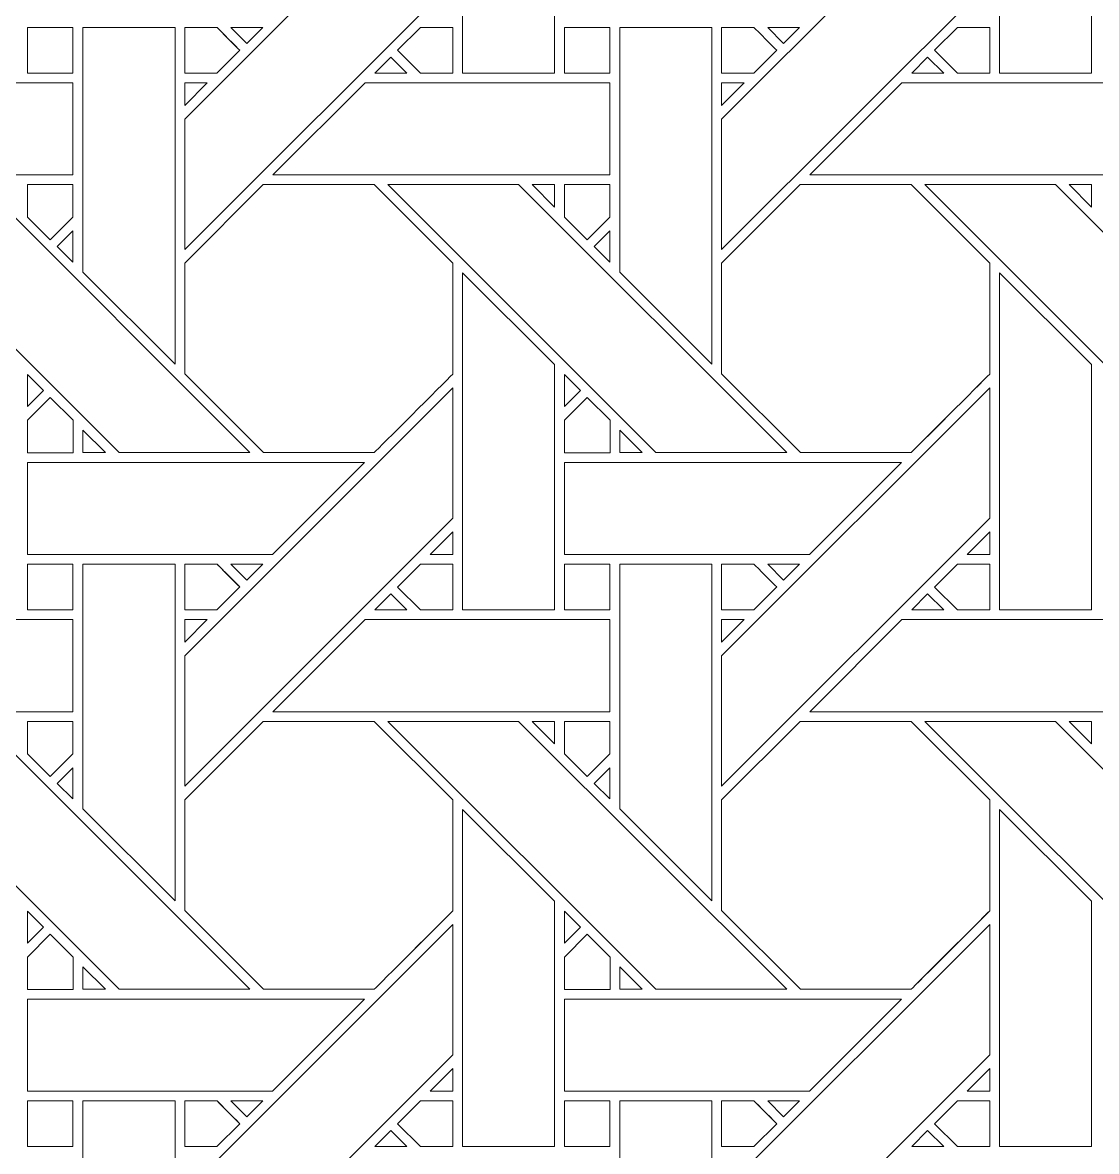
# Model space of a CAD drawing. Header units: inches. Extents: x 4.9 to 19.9, y 1.6 to 16.6.
# Drawn here: x 16.129 to 18.026, y 9.046 to 11.041 of the extents above; entities that cross this region are included whole.
import ezdxf

# ---------------------------------------------------------------- set-up
doc = ezdxf.new("R2010")
doc.units = ezdxf.units.IN
doc.header["$MEASUREMENT"] = 0
doc.layers.add('Design', color=7, linetype='Continuous', lineweight=0)

msp = doc.modelspace()

# ---------------------------------------------------------------- linework, layer by layer
at = {"layer": 'Design'}
for points, knots in [([(12.3829, 16.5948), (8.2407, 16.5948), (4.8829, 13.2369), (4.8829, 9.0948), (4.8829, 4.9526), (8.2407, 1.5948), (12.3829, 1.5948), (16.525, 1.5948), (19.8829, 4.9526), (19.8829, 9.0948), (19.8829, 13.2369), (16.525, 16.5948), (12.3829, 16.5948)], [0, 0, 0, 0, 1, 1, 1, 2, 2, 2, 3, 3, 3, 4, 4, 4, 4]), ([(12.3829, 15.6543), (8.7601, 15.6543), (5.8233, 12.7175), (5.8233, 9.0948), (5.8233, 5.472), (8.7601, 2.5353), (12.3829, 2.5353), (16.0056, 2.5353), (18.9424, 5.472), (18.9424, 9.0948), (18.9424, 12.7175), (16.0056, 15.6543), (12.3829, 15.6543)], [0, 0, 0, 0, 1, 1, 1, 2, 2, 2, 3, 3, 3, 4, 4, 4, 4]), ([(16.9061, 10.9519), (16.9061, 10.9519), (16.9061, 11.5477), (16.9061, 11.5477), (16.9061, 11.5477), (17.0689, 11.3856), (17.0689, 11.3856), (17.0689, 11.3856), (17.0689, 10.9519), (17.0689, 10.9519), (17.0689, 10.9519), (16.9061, 10.9519), (16.9061, 10.9519)], [0, 0, 0, 0, 1, 1, 1, 2, 2, 2, 3, 3, 3, 4, 4, 4, 4]), ([(18.0176, 10.9519), (18.0176, 10.9519), (17.8548, 10.9519), (17.8548, 10.9519), (17.8548, 10.9519), (17.8548, 11.5477), (17.8548, 11.5477), (17.8548, 11.5477), (18.0176, 11.3856), (18.0176, 11.3856), (18.0176, 11.3856), (18.0176, 10.9519), (18.0176, 10.9519)], [0, 0, 0, 0, 1, 1, 1, 2, 2, 2, 3, 3, 3, 4, 4, 4, 4]), ([(16.889, 11.1141), (16.889, 11.1141), (16.4153, 10.6404), (16.4153, 10.6404), (16.4153, 10.6404), (16.4153, 10.8705), (16.4153, 10.8705), (16.4153, 10.8705), (16.889, 11.3441), (16.889, 11.3441), (16.889, 11.3441), (16.889, 11.1141), (16.889, 11.1141)], [0, 0, 0, 0, 1, 1, 1, 2, 2, 2, 3, 3, 3, 4, 4, 4, 4]), ([(17.364, 10.6404), (17.364, 10.6404), (17.364, 10.8705), (17.364, 10.8705), (17.364, 10.8705), (17.8377, 11.3441), (17.8377, 11.3441), (17.8377, 11.3441), (17.8377, 11.1141), (17.8377, 11.1141), (17.8377, 11.1141), (17.364, 10.6404), (17.364, 10.6404)], [0, 0, 0, 0, 1, 1, 1, 2, 2, 2, 3, 3, 3, 4, 4, 4, 4]), ([(16.1375, 11.0327), (16.1375, 11.0327), (16.2177, 11.0327), (16.2177, 11.0327), (16.2177, 11.0327), (16.2177, 10.9519), (16.2177, 10.9519), (16.2177, 10.9519), (16.1375, 10.9519), (16.1375, 10.9519), (16.1375, 10.9519), (16.1375, 11.0327), (16.1375, 11.0327)], [0, 0, 0, 0, 1, 1, 1, 2, 2, 2, 3, 3, 3, 4, 4, 4, 4]), ([(16.2177, 10.9519), (16.2177, 10.9519), (16.1375, 10.9519), (16.1375, 10.9519), (16.1375, 10.9519), (16.1375, 11.0327), (16.1375, 11.0327), (16.1375, 11.0327), (16.2177, 11.0327), (16.2177, 11.0327), (16.2177, 11.0327), (16.2177, 10.9519), (16.2177, 10.9519)], [0, 0, 0, 0, 1, 1, 1, 2, 2, 2, 3, 3, 3, 4, 4, 4, 4]), ([(16.2352, 10.6004), (16.2352, 10.6004), (16.2352, 11.0326), (16.2352, 11.0326), (16.2352, 11.0326), (16.3982, 11.0326), (16.3982, 11.0326), (16.3982, 11.0326), (16.3982, 10.4375), (16.3982, 10.4375), (16.3982, 10.4375), (16.2352, 10.6004), (16.2352, 10.6004)], [0, 0, 0, 0, 1, 1, 1, 2, 2, 2, 3, 3, 3, 4, 4, 4, 4]), ([(16.4724, 11.0327), (16.4775, 11.0276), (16.5083, 10.9967), (16.5127, 10.9923), (16.5127, 10.9923), (16.4723, 10.9519), (16.4723, 10.9519), (16.4723, 10.9519), (16.4153, 10.9519), (16.4153, 10.9519), (16.4153, 10.9519), (16.4153, 11.0327), (16.4153, 11.0327), (16.4153, 11.0327), (16.4724, 11.0327), (16.4724, 11.0327)], [0, 0, 0, 0, 1, 1, 1, 2, 2, 2, 3, 3, 3, 4, 4, 4, 5, 5, 5, 5]), ([(16.5127, 10.9923), (16.5127, 10.9923), (16.4723, 10.9519), (16.4723, 10.9519), (16.4723, 10.9519), (16.4153, 10.9519), (16.4153, 10.9519), (16.4153, 10.9519), (16.4153, 11.0327), (16.4153, 11.0327), (16.4153, 11.0327), (16.4724, 11.0327), (16.4724, 11.0327), (16.4777, 11.0274), (16.5085, 10.9965), (16.5127, 10.9923)], [0, 0, 0, 0, 1, 1, 1, 2, 2, 2, 3, 3, 3, 4, 4, 4, 5, 5, 5, 5]), ([(16.4967, 11.0326), (16.4967, 11.0326), (16.5532, 11.0326), (16.5532, 11.0326), (16.5532, 11.0326), (16.5249, 11.0045), (16.5249, 11.0045), (16.5249, 11.0045), (16.4967, 11.0326), (16.4967, 11.0326)], [0, 0, 0, 0, 1, 1, 1, 2, 2, 2, 3, 3, 3, 3]), ([(16.889, 11.0327), (16.889, 11.0327), (16.889, 10.9519), (16.889, 10.9519), (16.889, 10.9519), (16.8319, 10.9519), (16.8319, 10.9519), (16.8319, 10.9519), (16.7915, 10.9923), (16.7915, 10.9923), (16.7915, 10.9923), (16.832, 11.0327), (16.832, 11.0327), (16.832, 11.0327), (16.889, 11.0327), (16.889, 11.0327)], [0, 0, 0, 0, 1, 1, 1, 2, 2, 2, 3, 3, 3, 4, 4, 4, 5, 5, 5, 5]), ([(16.889, 10.9519), (16.889, 10.9519), (16.8319, 10.9519), (16.8319, 10.9519), (16.8319, 10.9519), (16.7915, 10.9923), (16.7915, 10.9923), (16.7915, 10.9923), (16.832, 11.0327), (16.832, 11.0327), (16.832, 11.0327), (16.889, 11.0327), (16.889, 11.0327), (16.889, 11.0327), (16.889, 10.9519), (16.889, 10.9519)], [0, 0, 0, 0, 1, 1, 1, 2, 2, 2, 3, 3, 3, 4, 4, 4, 5, 5, 5, 5]), ([(17.0862, 10.9519), (17.0862, 10.9519), (17.0862, 11.0327), (17.0862, 11.0327), (17.0862, 11.0327), (17.1665, 11.0327), (17.1665, 11.0327), (17.1665, 11.0327), (17.1665, 10.9519), (17.1665, 10.9519), (17.1665, 10.9519), (17.0862, 10.9519), (17.0862, 10.9519)], [0, 0, 0, 0, 1, 1, 1, 2, 2, 2, 3, 3, 3, 4, 4, 4, 4]), ([(17.0862, 10.9519), (17.0862, 10.9519), (17.0862, 11.0327), (17.0862, 11.0327), (17.0862, 11.0327), (17.1665, 11.0327), (17.1665, 11.0327), (17.1665, 11.0327), (17.1665, 10.9519), (17.1665, 10.9519), (17.1665, 10.9519), (17.0862, 10.9519), (17.0862, 10.9519)], [0, 0, 0, 0, 1, 1, 1, 2, 2, 2, 3, 3, 3, 4, 4, 4, 4]), ([(17.3469, 10.4375), (17.3469, 10.4375), (17.184, 10.6004), (17.184, 10.6004), (17.184, 10.6004), (17.184, 11.0326), (17.184, 11.0326), (17.184, 11.0326), (17.3469, 11.0326), (17.3469, 11.0326), (17.3469, 11.0326), (17.3469, 10.4375), (17.3469, 10.4375)], [0, 0, 0, 0, 1, 1, 1, 2, 2, 2, 3, 3, 3, 4, 4, 4, 4]), ([(17.4211, 11.0327), (17.4263, 11.0276), (17.457, 10.9967), (17.4615, 10.9923), (17.4615, 10.9923), (17.421, 10.9519), (17.421, 10.9519), (17.421, 10.9519), (17.3641, 10.9519), (17.3641, 10.9519), (17.3641, 10.9519), (17.3641, 11.0327), (17.3641, 11.0327), (17.3641, 11.0327), (17.4211, 11.0327), (17.4211, 11.0327)], [0, 0, 0, 0, 1, 1, 1, 2, 2, 2, 3, 3, 3, 4, 4, 4, 5, 5, 5, 5]), ([(17.3641, 10.9519), (17.3641, 10.9519), (17.3641, 11.0327), (17.3641, 11.0327), (17.3641, 11.0327), (17.4211, 11.0327), (17.4211, 11.0327), (17.4263, 11.0276), (17.457, 10.9967), (17.4615, 10.9923), (17.4615, 10.9923), (17.421, 10.9519), (17.421, 10.9519), (17.421, 10.9519), (17.3641, 10.9519), (17.3641, 10.9519)], [0, 0, 0, 0, 1, 1, 1, 2, 2, 2, 3, 3, 3, 4, 4, 4, 5, 5, 5, 5]), ([(17.4455, 11.0326), (17.4455, 11.0326), (17.5019, 11.0326), (17.5019, 11.0326), (17.5019, 11.0326), (17.4736, 11.0045), (17.4736, 11.0045), (17.4736, 11.0045), (17.4455, 11.0326), (17.4455, 11.0326)], [0, 0, 0, 0, 1, 1, 1, 2, 2, 2, 3, 3, 3, 3]), ([(17.7806, 10.9519), (17.7806, 10.9519), (17.7403, 10.9923), (17.7403, 10.9923), (17.7403, 10.9923), (17.7807, 11.0327), (17.7807, 11.0327), (17.7807, 11.0327), (17.8377, 11.0327), (17.8377, 11.0327), (17.8377, 11.0327), (17.8377, 10.9519), (17.8377, 10.9519), (17.8377, 10.9519), (17.7806, 10.9519), (17.7806, 10.9519)], [0, 0, 0, 0, 1, 1, 1, 2, 2, 2, 3, 3, 3, 4, 4, 4, 5, 5, 5, 5]), ([(17.7403, 10.9923), (17.7403, 10.9923), (17.7807, 11.0327), (17.7807, 11.0327), (17.7807, 11.0327), (17.8377, 11.0327), (17.8377, 11.0327), (17.8377, 11.0327), (17.8377, 10.9519), (17.8377, 10.9519), (17.8377, 10.9519), (17.7806, 10.9519), (17.7806, 10.9519), (17.7806, 10.9519), (17.7403, 10.9923), (17.7403, 10.9923)], [0, 0, 0, 0, 1, 1, 1, 2, 2, 2, 3, 3, 3, 4, 4, 4, 5, 5, 5, 5]), ([(16.7511, 10.9519), (16.7511, 10.9519), (16.7794, 10.9801), (16.7794, 10.9801), (16.7794, 10.9801), (16.8076, 10.9519), (16.8076, 10.9519), (16.8076, 10.9519), (16.7511, 10.9519), (16.7511, 10.9519)], [0, 0, 0, 0, 1, 1, 1, 2, 2, 2, 3, 3, 3, 3]), ([(17.7281, 10.9801), (17.7281, 10.9801), (17.7564, 10.9519), (17.7564, 10.9519), (17.7564, 10.9519), (17.6999, 10.9519), (17.6999, 10.9519), (17.6999, 10.9519), (17.7281, 10.9801), (17.7281, 10.9801)], [0, 0, 0, 0, 1, 1, 1, 2, 2, 2, 3, 3, 3, 3]), ([(16.2177, 10.9347), (16.2177, 10.9347), (16.2177, 10.7719), (16.2177, 10.7719), (16.2177, 10.7719), (15.6224, 10.7719), (15.6224, 10.7719), (15.6224, 10.7719), (15.7853, 10.9347), (15.7853, 10.9347), (15.7853, 10.9347), (16.2177, 10.9347), (16.2177, 10.9347)], [0, 0, 0, 0, 1, 1, 1, 2, 2, 2, 3, 3, 3, 4, 4, 4, 4]), ([(16.4551, 10.9347), (16.4551, 10.9347), (16.4153, 10.8949), (16.4153, 10.8949), (16.4153, 10.8949), (16.4153, 10.9347), (16.4153, 10.9347), (16.4153, 10.9347), (16.4551, 10.9347), (16.4551, 10.9347)], [0, 0, 0, 0, 1, 1, 1, 2, 2, 2, 3, 3, 3, 3]), ([(17.1664, 10.9347), (17.1664, 10.9347), (17.1664, 10.7719), (17.1664, 10.7719), (17.1664, 10.7719), (16.5711, 10.7719), (16.5711, 10.7719), (16.5711, 10.7719), (16.734, 10.9347), (16.734, 10.9347), (16.734, 10.9347), (17.1664, 10.9347), (17.1664, 10.9347)], [0, 0, 0, 0, 1, 1, 1, 2, 2, 2, 3, 3, 3, 4, 4, 4, 4]), ([(17.4039, 10.9347), (17.4039, 10.9347), (17.364, 10.8949), (17.364, 10.8949), (17.364, 10.8949), (17.364, 10.9347), (17.364, 10.9347), (17.364, 10.9347), (17.4039, 10.9347), (17.4039, 10.9347)], [0, 0, 0, 0, 1, 1, 1, 2, 2, 2, 3, 3, 3, 3]), ([(18.1152, 10.9347), (18.1152, 10.9347), (18.1152, 10.7719), (18.1152, 10.7719), (18.1152, 10.7719), (17.5199, 10.7719), (17.5199, 10.7719), (17.5199, 10.7719), (17.6827, 10.9347), (17.6827, 10.9347), (17.6827, 10.9347), (18.1152, 10.9347), (18.1152, 10.9347)], [0, 0, 0, 0, 1, 1, 1, 2, 2, 2, 3, 3, 3, 4, 4, 4, 4]), ([(16.5303, 10.2811), (16.5303, 10.2811), (16.2993, 10.2811), (16.2993, 10.2811), (16.2993, 10.2811), (15.8257, 10.7548), (15.8257, 10.7548), (15.8257, 10.7548), (16.0567, 10.7548), (16.0567, 10.7548), (16.0567, 10.7548), (16.5303, 10.2811), (16.5303, 10.2811)], [0, 0, 0, 0, 1, 1, 1, 2, 2, 2, 3, 3, 3, 4, 4, 4, 4]), ([(16.2177, 10.7548), (16.2177, 10.7548), (16.2177, 10.6972), (16.2177, 10.6972), (16.2177, 10.6972), (16.1778, 10.6573), (16.1778, 10.6573), (16.1778, 10.6573), (16.1375, 10.6976), (16.1375, 10.6976), (16.1375, 10.6976), (16.1375, 10.7548), (16.1375, 10.7548), (16.1375, 10.7548), (16.2177, 10.7548), (16.2177, 10.7548)], [0, 0, 0, 0, 1, 1, 1, 2, 2, 2, 3, 3, 3, 4, 4, 4, 5, 5, 5, 5]), ([(16.1778, 10.6573), (16.1778, 10.6573), (16.1375, 10.6976), (16.1375, 10.6976), (16.1375, 10.6976), (16.1375, 10.7548), (16.1375, 10.7548), (16.1375, 10.7548), (16.2177, 10.7548), (16.2177, 10.7548), (16.2177, 10.7548), (16.2177, 10.6972), (16.2177, 10.6972), (16.2177, 10.6972), (16.1778, 10.6573), (16.1778, 10.6573)], [0, 0, 0, 0, 1, 1, 1, 2, 2, 2, 3, 3, 3, 4, 4, 4, 5, 5, 5, 5]), ([(16.554, 10.7548), (16.554, 10.7548), (16.7502, 10.7548), (16.7502, 10.7548), (16.7502, 10.7548), (16.889, 10.6161), (16.889, 10.6161), (16.889, 10.6161), (16.889, 10.4199), (16.889, 10.4199), (16.8712, 10.4019), (16.7593, 10.2902), (16.7503, 10.2812), (16.7503, 10.2812), (16.5546, 10.2812), (16.5546, 10.2812), (16.5546, 10.2812), (16.4153, 10.4204), (16.4153, 10.4204), (16.4153, 10.4204), (16.4153, 10.6161), (16.4153, 10.6161), (16.4153, 10.6161), (16.554, 10.7548), (16.554, 10.7548)], [0, 0, 0, 0, 1, 1, 1, 2, 2, 2, 3, 3, 3, 4, 4, 4, 5, 5, 5, 6, 6, 6, 7, 7, 7, 8, 8, 8, 8]), ([(16.889, 10.4199), (16.8712, 10.4019), (16.7593, 10.2902), (16.7503, 10.2812), (16.7503, 10.2812), (16.5546, 10.2812), (16.5546, 10.2812), (16.5546, 10.2812), (16.4153, 10.4204), (16.4153, 10.4204), (16.4153, 10.4204), (16.4153, 10.6161), (16.4153, 10.6161), (16.4153, 10.6161), (16.554, 10.7548), (16.554, 10.7548), (16.554, 10.7548), (16.7502, 10.7548), (16.7502, 10.7548), (16.7502, 10.7548), (16.889, 10.6161), (16.889, 10.6161), (16.889, 10.6161), (16.889, 10.4199), (16.889, 10.4199)], [0, 0, 0, 0, 1, 1, 1, 2, 2, 2, 3, 3, 3, 4, 4, 4, 5, 5, 5, 6, 6, 6, 7, 7, 7, 8, 8, 8, 8]), ([(17.248, 10.2811), (17.248, 10.2811), (16.7745, 10.7548), (16.7745, 10.7548), (16.7745, 10.7548), (17.0054, 10.7548), (17.0054, 10.7548), (17.0054, 10.7548), (17.479, 10.2811), (17.479, 10.2811), (17.479, 10.2811), (17.248, 10.2811), (17.248, 10.2811)], [0, 0, 0, 0, 1, 1, 1, 2, 2, 2, 3, 3, 3, 4, 4, 4, 4]), ([(17.069, 10.7548), (17.069, 10.7548), (17.069, 10.715), (17.069, 10.715), (17.069, 10.715), (17.0295, 10.7548), (17.0295, 10.7548), (17.0295, 10.7548), (17.069, 10.7548), (17.069, 10.7548)], [0, 0, 0, 0, 1, 1, 1, 2, 2, 2, 3, 3, 3, 3]), ([(17.1665, 10.7548), (17.1665, 10.7548), (17.1665, 10.6972), (17.1665, 10.6972), (17.1665, 10.6972), (17.1265, 10.6573), (17.1265, 10.6573), (17.1265, 10.6573), (17.0862, 10.6976), (17.0862, 10.6976), (17.0862, 10.6976), (17.0862, 10.7548), (17.0862, 10.7548), (17.0862, 10.7548), (17.1665, 10.7548), (17.1665, 10.7548)], [0, 0, 0, 0, 1, 1, 1, 2, 2, 2, 3, 3, 3, 4, 4, 4, 5, 5, 5, 5]), ([(17.1265, 10.6573), (17.1265, 10.6573), (17.0862, 10.6976), (17.0862, 10.6976), (17.0862, 10.6976), (17.0862, 10.7548), (17.0862, 10.7548), (17.0862, 10.7548), (17.1665, 10.7548), (17.1665, 10.7548), (17.1665, 10.7548), (17.1665, 10.6972), (17.1665, 10.6972), (17.1665, 10.6972), (17.1265, 10.6573), (17.1265, 10.6573)], [0, 0, 0, 0, 1, 1, 1, 2, 2, 2, 3, 3, 3, 4, 4, 4, 5, 5, 5, 5]), ([(17.5028, 10.7548), (17.5028, 10.7548), (17.699, 10.7548), (17.699, 10.7548), (17.699, 10.7548), (17.8377, 10.6161), (17.8377, 10.6161), (17.8377, 10.6161), (17.8377, 10.4199), (17.8377, 10.4199), (17.8199, 10.4019), (17.708, 10.2902), (17.699, 10.2812), (17.699, 10.2812), (17.5033, 10.2812), (17.5033, 10.2812), (17.5033, 10.2812), (17.3641, 10.4204), (17.3641, 10.4204), (17.3641, 10.4204), (17.3641, 10.6161), (17.3641, 10.6161), (17.3641, 10.6161), (17.5028, 10.7548), (17.5028, 10.7548)], [0, 0, 0, 0, 1, 1, 1, 2, 2, 2, 3, 3, 3, 4, 4, 4, 5, 5, 5, 6, 6, 6, 7, 7, 7, 8, 8, 8, 8]), ([(17.8377, 10.4199), (17.8201, 10.4021), (17.7082, 10.2903), (17.699, 10.2812), (17.699, 10.2812), (17.5033, 10.2812), (17.5033, 10.2812), (17.5033, 10.2812), (17.3641, 10.4204), (17.3641, 10.4204), (17.3641, 10.4204), (17.3641, 10.6161), (17.3641, 10.6161), (17.3641, 10.6161), (17.5028, 10.7548), (17.5028, 10.7548), (17.5028, 10.7548), (17.699, 10.7548), (17.699, 10.7548), (17.699, 10.7548), (17.8377, 10.6161), (17.8377, 10.6161), (17.8377, 10.6161), (17.8377, 10.4199), (17.8377, 10.4199)], [0, 0, 0, 0, 1, 1, 1, 2, 2, 2, 3, 3, 3, 4, 4, 4, 5, 5, 5, 6, 6, 6, 7, 7, 7, 8, 8, 8, 8]), ([(18.4278, 10.2811), (18.4278, 10.2811), (18.1968, 10.2811), (18.1968, 10.2811), (18.1968, 10.2811), (17.7232, 10.7548), (17.7232, 10.7548), (17.7232, 10.7548), (17.9541, 10.7548), (17.9541, 10.7548), (17.9541, 10.7548), (18.4278, 10.2811), (18.4278, 10.2811)], [0, 0, 0, 0, 1, 1, 1, 2, 2, 2, 3, 3, 3, 4, 4, 4, 4]), ([(17.9783, 10.7548), (17.9783, 10.7548), (18.0177, 10.7548), (18.0177, 10.7548), (18.0177, 10.7548), (18.0177, 10.715), (18.0177, 10.715), (18.0177, 10.715), (17.9783, 10.7548), (17.9783, 10.7548)], [0, 0, 0, 0, 1, 1, 1, 2, 2, 2, 3, 3, 3, 3]), ([(16.2177, 10.6729), (16.2177, 10.6729), (16.2177, 10.6178), (16.2177, 10.6178), (16.2177, 10.6178), (16.1899, 10.6452), (16.1899, 10.6452), (16.1899, 10.6452), (16.2177, 10.6729), (16.2177, 10.6729)], [0, 0, 0, 0, 1, 1, 1, 2, 2, 2, 3, 3, 3, 3]), ([(17.1664, 10.6729), (17.1664, 10.6729), (17.1664, 10.6178), (17.1664, 10.6178), (17.1664, 10.6178), (17.1387, 10.6452), (17.1387, 10.6452), (17.1387, 10.6452), (17.1664, 10.6729), (17.1664, 10.6729)], [0, 0, 0, 0, 1, 1, 1, 2, 2, 2, 3, 3, 3, 3]), ([(16.9061, 10.0031), (16.9061, 10.0031), (16.9061, 10.599), (16.9061, 10.599), (16.9061, 10.599), (17.0689, 10.4368), (17.0689, 10.4368), (17.0689, 10.4368), (17.0689, 10.0031), (17.0689, 10.0031), (17.0689, 10.0031), (16.9061, 10.0031), (16.9061, 10.0031)], [0, 0, 0, 0, 1, 1, 1, 2, 2, 2, 3, 3, 3, 4, 4, 4, 4]), ([(17.8548, 10.0031), (17.8548, 10.0031), (17.8548, 10.599), (17.8548, 10.599), (17.8548, 10.599), (18.0176, 10.4368), (18.0176, 10.4368), (18.0176, 10.4368), (18.0176, 10.0031), (18.0176, 10.0031), (18.0176, 10.0031), (17.8548, 10.0031), (17.8548, 10.0031)], [0, 0, 0, 0, 1, 1, 1, 2, 2, 2, 3, 3, 3, 4, 4, 4, 4]), ([(16.1374, 10.3626), (16.1374, 10.3626), (16.1374, 10.4193), (16.1374, 10.4193), (16.1374, 10.4193), (16.1656, 10.3908), (16.1656, 10.3908), (16.1656, 10.3908), (16.1374, 10.3626), (16.1374, 10.3626)], [0, 0, 0, 0, 1, 1, 1, 2, 2, 2, 3, 3, 3, 3]), ([(17.0862, 10.3626), (17.0862, 10.3626), (17.0862, 10.4193), (17.0862, 10.4193), (17.0862, 10.4193), (17.1144, 10.3908), (17.1144, 10.3908), (17.1144, 10.3908), (17.0862, 10.3626), (17.0862, 10.3626)], [0, 0, 0, 0, 1, 1, 1, 2, 2, 2, 3, 3, 3, 3]), ([(16.1375, 10.2809), (16.1375, 10.2809), (16.1375, 10.3382), (16.1375, 10.3382), (16.1375, 10.3382), (16.1778, 10.3785), (16.1778, 10.3785), (16.1778, 10.3785), (16.2181, 10.3382), (16.2181, 10.3382), (16.2181, 10.3382), (16.2181, 10.2809), (16.2181, 10.2809), (16.2181, 10.2809), (16.1375, 10.2809), (16.1375, 10.2809)], [0, 0, 0, 0, 1, 1, 1, 2, 2, 2, 3, 3, 3, 4, 4, 4, 5, 5, 5, 5]), ([(16.1778, 10.3785), (16.1778, 10.3785), (16.2181, 10.3382), (16.2181, 10.3382), (16.2181, 10.3382), (16.2181, 10.2809), (16.2181, 10.2809), (16.2181, 10.2809), (16.1375, 10.2809), (16.1375, 10.2809), (16.1375, 10.2809), (16.1375, 10.3382), (16.1375, 10.3382), (16.1375, 10.3382), (16.1778, 10.3785), (16.1778, 10.3785)], [0, 0, 0, 0, 1, 1, 1, 2, 2, 2, 3, 3, 3, 4, 4, 4, 5, 5, 5, 5]), ([(16.889, 10.1654), (16.889, 10.1654), (16.4153, 9.6917), (16.4153, 9.6917), (16.4153, 9.6917), (16.4153, 9.9218), (16.4153, 9.9218), (16.4153, 9.9218), (16.889, 10.3954), (16.889, 10.3954), (16.889, 10.3954), (16.889, 10.1654), (16.889, 10.1654)], [0, 0, 0, 0, 1, 1, 1, 2, 2, 2, 3, 3, 3, 4, 4, 4, 4]), ([(17.0862, 10.2809), (17.0862, 10.2809), (17.0862, 10.3382), (17.0862, 10.3382), (17.0862, 10.3382), (17.1265, 10.3785), (17.1265, 10.3785), (17.1265, 10.3785), (17.1669, 10.3382), (17.1669, 10.3382), (17.1669, 10.3382), (17.1669, 10.2809), (17.1669, 10.2809), (17.1669, 10.2809), (17.0862, 10.2809), (17.0862, 10.2809)], [0, 0, 0, 0, 1, 1, 1, 2, 2, 2, 3, 3, 3, 4, 4, 4, 5, 5, 5, 5]), ([(17.1265, 10.3785), (17.1265, 10.3785), (17.1669, 10.3382), (17.1669, 10.3382), (17.1669, 10.3382), (17.1669, 10.2809), (17.1669, 10.2809), (17.1669, 10.2809), (17.0862, 10.2809), (17.0862, 10.2809), (17.0862, 10.2809), (17.0862, 10.3382), (17.0862, 10.3382), (17.0862, 10.3382), (17.1265, 10.3785), (17.1265, 10.3785)], [0, 0, 0, 0, 1, 1, 1, 2, 2, 2, 3, 3, 3, 4, 4, 4, 5, 5, 5, 5]), ([(17.8377, 10.1654), (17.8377, 10.1654), (17.364, 9.6917), (17.364, 9.6917), (17.364, 9.6917), (17.364, 9.9218), (17.364, 9.9218), (17.364, 9.9218), (17.8377, 10.3954), (17.8377, 10.3954), (17.8377, 10.3954), (17.8377, 10.1654), (17.8377, 10.1654)], [0, 0, 0, 0, 1, 1, 1, 2, 2, 2, 3, 3, 3, 4, 4, 4, 4]), ([(16.2354, 10.2811), (16.2354, 10.2811), (16.2354, 10.3209), (16.2354, 10.3209), (16.2354, 10.3209), (16.2751, 10.2811), (16.2751, 10.2811), (16.2751, 10.2811), (16.2354, 10.2811), (16.2354, 10.2811)], [0, 0, 0, 0, 1, 1, 1, 2, 2, 2, 3, 3, 3, 3]), ([(17.1841, 10.2811), (17.1841, 10.2811), (17.1841, 10.3209), (17.1841, 10.3209), (17.1841, 10.3209), (17.2238, 10.2811), (17.2238, 10.2811), (17.2238, 10.2811), (17.1841, 10.2811), (17.1841, 10.2811)], [0, 0, 0, 0, 1, 1, 1, 2, 2, 2, 3, 3, 3, 3]), ([(16.5704, 10.1012), (16.5704, 10.1012), (16.1375, 10.1012), (16.1375, 10.1012), (16.1375, 10.1012), (16.1375, 10.2639), (16.1375, 10.2639), (16.1375, 10.2639), (16.7332, 10.2639), (16.7332, 10.2639), (16.7332, 10.2639), (16.5704, 10.1012), (16.5704, 10.1012)], [0, 0, 0, 0, 1, 1, 1, 2, 2, 2, 3, 3, 3, 4, 4, 4, 4]), ([(17.5191, 10.1012), (17.5191, 10.1012), (17.0862, 10.1012), (17.0862, 10.1012), (17.0862, 10.1012), (17.0862, 10.2639), (17.0862, 10.2639), (17.0862, 10.2639), (17.6819, 10.2639), (17.6819, 10.2639), (17.6819, 10.2639), (17.5191, 10.1012), (17.5191, 10.1012)], [0, 0, 0, 0, 1, 1, 1, 2, 2, 2, 3, 3, 3, 4, 4, 4, 4]), ([(16.889, 10.141), (16.889, 10.141), (16.889, 10.1012), (16.889, 10.1012), (16.889, 10.1012), (16.8492, 10.1012), (16.8492, 10.1012), (16.8492, 10.1012), (16.889, 10.141), (16.889, 10.141)], [0, 0, 0, 0, 1, 1, 1, 2, 2, 2, 3, 3, 3, 3]), ([(17.8377, 10.141), (17.8377, 10.141), (17.8377, 10.1012), (17.8377, 10.1012), (17.8377, 10.1012), (17.7979, 10.1012), (17.7979, 10.1012), (17.7979, 10.1012), (17.8377, 10.141), (17.8377, 10.141)], [0, 0, 0, 0, 1, 1, 1, 2, 2, 2, 3, 3, 3, 3]), ([(16.1375, 10.0839), (16.1375, 10.0839), (16.2177, 10.0839), (16.2177, 10.0839), (16.2177, 10.0839), (16.2177, 10.0031), (16.2177, 10.0031), (16.2177, 10.0031), (16.1375, 10.0031), (16.1375, 10.0031), (16.1375, 10.0031), (16.1375, 10.0839), (16.1375, 10.0839)], [0, 0, 0, 0, 1, 1, 1, 2, 2, 2, 3, 3, 3, 4, 4, 4, 4]), ([(16.2177, 10.0031), (16.2177, 10.0031), (16.1375, 10.0031), (16.1375, 10.0031), (16.1375, 10.0031), (16.1375, 10.0839), (16.1375, 10.0839), (16.1375, 10.0839), (16.2177, 10.0839), (16.2177, 10.0839), (16.2177, 10.0839), (16.2177, 10.0031), (16.2177, 10.0031)], [0, 0, 0, 0, 1, 1, 1, 2, 2, 2, 3, 3, 3, 4, 4, 4, 4]), ([(16.2352, 9.6517), (16.2352, 9.6517), (16.2352, 10.0839), (16.2352, 10.0839), (16.2352, 10.0839), (16.3982, 10.0839), (16.3982, 10.0839), (16.3982, 10.0839), (16.3982, 9.4888), (16.3982, 9.4888), (16.3982, 9.4888), (16.2352, 9.6517), (16.2352, 9.6517)], [0, 0, 0, 0, 1, 1, 1, 2, 2, 2, 3, 3, 3, 4, 4, 4, 4]), ([(16.4724, 10.0839), (16.4775, 10.0788), (16.5083, 10.048), (16.5127, 10.0436), (16.5127, 10.0436), (16.4723, 10.0032), (16.4723, 10.0032), (16.4723, 10.0032), (16.4153, 10.0032), (16.4153, 10.0032), (16.4153, 10.0032), (16.4153, 10.0839), (16.4153, 10.0839), (16.4153, 10.0839), (16.4724, 10.0839), (16.4724, 10.0839)], [0, 0, 0, 0, 1, 1, 1, 2, 2, 2, 3, 3, 3, 4, 4, 4, 5, 5, 5, 5]), ([(16.4973, 10.059), (16.4973, 10.059), (16.5127, 10.0436), (16.5127, 10.0436), (16.5127, 10.0436), (16.4723, 10.0032), (16.4723, 10.0032), (16.4723, 10.0032), (16.4153, 10.0032), (16.4153, 10.0032), (16.4153, 10.0032), (16.4153, 10.0839), (16.4153, 10.0839), (16.4153, 10.0839), (16.4724, 10.0839), (16.4724, 10.0839), (16.4778, 10.0785), (16.4879, 10.0685), (16.4973, 10.059)], [0, 0, 0, 0, 1, 1, 1, 2, 2, 2, 3, 3, 3, 4, 4, 4, 5, 5, 5, 6, 6, 6, 6]), ([(16.4967, 10.0839), (16.4967, 10.0839), (16.5532, 10.0839), (16.5532, 10.0839), (16.5532, 10.0839), (16.5249, 10.0557), (16.5249, 10.0557), (16.5249, 10.0557), (16.4967, 10.0839), (16.4967, 10.0839)], [0, 0, 0, 0, 1, 1, 1, 2, 2, 2, 3, 3, 3, 3]), ([(16.889, 10.084), (16.889, 10.084), (16.889, 10.0031), (16.889, 10.0031), (16.889, 10.0031), (16.8319, 10.0031), (16.8319, 10.0031), (16.8319, 10.0031), (16.7915, 10.0435), (16.7915, 10.0435), (16.7915, 10.0435), (16.832, 10.084), (16.832, 10.084), (16.832, 10.084), (16.889, 10.084), (16.889, 10.084)], [0, 0, 0, 0, 1, 1, 1, 2, 2, 2, 3, 3, 3, 4, 4, 4, 5, 5, 5, 5]), ([(16.889, 10.0031), (16.889, 10.0031), (16.8319, 10.0031), (16.8319, 10.0031), (16.8319, 10.0031), (16.7915, 10.0435), (16.7915, 10.0435), (16.7915, 10.0435), (16.832, 10.084), (16.832, 10.084), (16.832, 10.084), (16.889, 10.084), (16.889, 10.084), (16.889, 10.084), (16.889, 10.0031), (16.889, 10.0031)], [0, 0, 0, 0, 1, 1, 1, 2, 2, 2, 3, 3, 3, 4, 4, 4, 5, 5, 5, 5]), ([(17.0862, 10.0031), (17.0862, 10.0031), (17.0862, 10.0839), (17.0862, 10.0839), (17.0862, 10.0839), (17.1665, 10.0839), (17.1665, 10.0839), (17.1665, 10.0839), (17.1665, 10.0031), (17.1665, 10.0031), (17.1665, 10.0031), (17.0862, 10.0031), (17.0862, 10.0031)], [0, 0, 0, 0, 1, 1, 1, 2, 2, 2, 3, 3, 3, 4, 4, 4, 4]), ([(17.1665, 10.0031), (17.1665, 10.0031), (17.0862, 10.0031), (17.0862, 10.0031), (17.0862, 10.0031), (17.0862, 10.0839), (17.0862, 10.0839), (17.0862, 10.0839), (17.1665, 10.0839), (17.1665, 10.0839), (17.1665, 10.0839), (17.1665, 10.0031), (17.1665, 10.0031)], [0, 0, 0, 0, 1, 1, 1, 2, 2, 2, 3, 3, 3, 4, 4, 4, 4]), ([(17.184, 9.6517), (17.184, 9.6517), (17.184, 10.0839), (17.184, 10.0839), (17.184, 10.0839), (17.3469, 10.0839), (17.3469, 10.0839), (17.3469, 10.0839), (17.3469, 9.4888), (17.3469, 9.4888), (17.3469, 9.4888), (17.184, 9.6517), (17.184, 9.6517)], [0, 0, 0, 0, 1, 1, 1, 2, 2, 2, 3, 3, 3, 4, 4, 4, 4]), ([(17.4211, 10.0839), (17.4263, 10.0788), (17.457, 10.048), (17.4615, 10.0436), (17.4615, 10.0436), (17.421, 10.0032), (17.421, 10.0032), (17.421, 10.0032), (17.3641, 10.0032), (17.3641, 10.0032), (17.3641, 10.0032), (17.3641, 10.0839), (17.3641, 10.0839), (17.3641, 10.0839), (17.4211, 10.0839), (17.4211, 10.0839)], [0, 0, 0, 0, 1, 1, 1, 2, 2, 2, 3, 3, 3, 4, 4, 4, 5, 5, 5, 5]), ([(17.4615, 10.0436), (17.4615, 10.0436), (17.421, 10.0032), (17.421, 10.0032), (17.421, 10.0032), (17.3641, 10.0032), (17.3641, 10.0032), (17.3641, 10.0032), (17.3641, 10.0839), (17.3641, 10.0839), (17.3641, 10.0839), (17.4211, 10.0839), (17.4211, 10.0839), (17.4263, 10.0788), (17.4571, 10.048), (17.4615, 10.0436)], [0, 0, 0, 0, 1, 1, 1, 2, 2, 2, 3, 3, 3, 4, 4, 4, 5, 5, 5, 5]), ([(17.4455, 10.0839), (17.4455, 10.0839), (17.5019, 10.0839), (17.5019, 10.0839), (17.5019, 10.0839), (17.4736, 10.0557), (17.4736, 10.0557), (17.4736, 10.0557), (17.4455, 10.0839), (17.4455, 10.0839)], [0, 0, 0, 0, 1, 1, 1, 2, 2, 2, 3, 3, 3, 3]), ([(17.7806, 10.0031), (17.7806, 10.0031), (17.7403, 10.0435), (17.7403, 10.0435), (17.7403, 10.0435), (17.7807, 10.084), (17.7807, 10.084), (17.7807, 10.084), (17.8377, 10.084), (17.8377, 10.084), (17.8377, 10.084), (17.8377, 10.0031), (17.8377, 10.0031), (17.8377, 10.0031), (17.7806, 10.0031), (17.7806, 10.0031)], [0, 0, 0, 0, 1, 1, 1, 2, 2, 2, 3, 3, 3, 4, 4, 4, 5, 5, 5, 5]), ([(17.8377, 10.0031), (17.8377, 10.0031), (17.7806, 10.0031), (17.7806, 10.0031), (17.7806, 10.0031), (17.7403, 10.0435), (17.7403, 10.0435), (17.7403, 10.0435), (17.7807, 10.084), (17.7807, 10.084), (17.7807, 10.084), (17.8377, 10.084), (17.8377, 10.084), (17.8377, 10.084), (17.8377, 10.0031), (17.8377, 10.0031)], [0, 0, 0, 0, 1, 1, 1, 2, 2, 2, 3, 3, 3, 4, 4, 4, 5, 5, 5, 5]), ([(16.7794, 10.0314), (16.7794, 10.0314), (16.8076, 10.0031), (16.8076, 10.0031), (16.8076, 10.0031), (16.7511, 10.0031), (16.7511, 10.0031), (16.7511, 10.0031), (16.7794, 10.0314), (16.7794, 10.0314)], [0, 0, 0, 0, 1, 1, 1, 2, 2, 2, 3, 3, 3, 3]), ([(17.7281, 10.0314), (17.7281, 10.0314), (17.7564, 10.0031), (17.7564, 10.0031), (17.7564, 10.0031), (17.6999, 10.0031), (17.6999, 10.0031), (17.6999, 10.0031), (17.7281, 10.0314), (17.7281, 10.0314)], [0, 0, 0, 0, 1, 1, 1, 2, 2, 2, 3, 3, 3, 3]), ([(16.2177, 9.986), (16.2177, 9.986), (16.2177, 9.8232), (16.2177, 9.8232), (16.2177, 9.8232), (15.6224, 9.8232), (15.6224, 9.8232), (15.6224, 9.8232), (15.7853, 9.986), (15.7853, 9.986), (15.7853, 9.986), (16.2177, 9.986), (16.2177, 9.986)], [0, 0, 0, 0, 1, 1, 1, 2, 2, 2, 3, 3, 3, 4, 4, 4, 4]), ([(16.4551, 9.986), (16.4551, 9.986), (16.4153, 9.9462), (16.4153, 9.9462), (16.4153, 9.9462), (16.4153, 9.986), (16.4153, 9.986), (16.4153, 9.986), (16.4551, 9.986), (16.4551, 9.986)], [0, 0, 0, 0, 1, 1, 1, 2, 2, 2, 3, 3, 3, 3]), ([(17.1664, 9.986), (17.1664, 9.986), (17.1664, 9.8232), (17.1664, 9.8232), (17.1664, 9.8232), (16.5711, 9.8232), (16.5711, 9.8232), (16.5711, 9.8232), (16.734, 9.986), (16.734, 9.986), (16.734, 9.986), (17.1664, 9.986), (17.1664, 9.986)], [0, 0, 0, 0, 1, 1, 1, 2, 2, 2, 3, 3, 3, 4, 4, 4, 4]), ([(17.4039, 9.986), (17.4039, 9.986), (17.364, 9.9462), (17.364, 9.9462), (17.364, 9.9462), (17.364, 9.986), (17.364, 9.986), (17.364, 9.986), (17.4039, 9.986), (17.4039, 9.986)], [0, 0, 0, 0, 1, 1, 1, 2, 2, 2, 3, 3, 3, 3]), ([(18.1152, 9.986), (18.1152, 9.986), (18.1152, 9.8232), (18.1152, 9.8232), (18.1152, 9.8232), (17.5199, 9.8232), (17.5199, 9.8232), (17.5199, 9.8232), (17.6827, 9.986), (17.6827, 9.986), (17.6827, 9.986), (18.1152, 9.986), (18.1152, 9.986)], [0, 0, 0, 0, 1, 1, 1, 2, 2, 2, 3, 3, 3, 4, 4, 4, 4]), ([(16.5303, 9.3324), (16.5303, 9.3324), (16.2993, 9.3324), (16.2993, 9.3324), (16.2993, 9.3324), (15.8257, 9.8061), (15.8257, 9.8061), (15.8257, 9.8061), (16.0567, 9.8061), (16.0567, 9.8061), (16.0567, 9.8061), (16.5303, 9.3324), (16.5303, 9.3324)], [0, 0, 0, 0, 1, 1, 1, 2, 2, 2, 3, 3, 3, 4, 4, 4, 4]), ([(16.2177, 9.8061), (16.2177, 9.8061), (16.2177, 9.7485), (16.2177, 9.7485), (16.2177, 9.7485), (16.1778, 9.7085), (16.1778, 9.7085), (16.1778, 9.7085), (16.1375, 9.7489), (16.1375, 9.7489), (16.1375, 9.7489), (16.1375, 9.8061), (16.1375, 9.8061), (16.1375, 9.8061), (16.2177, 9.8061), (16.2177, 9.8061)], [0, 0, 0, 0, 1, 1, 1, 2, 2, 2, 3, 3, 3, 4, 4, 4, 5, 5, 5, 5]), ([(16.1778, 9.7085), (16.1778, 9.7085), (16.1375, 9.7489), (16.1375, 9.7489), (16.1375, 9.7489), (16.1375, 9.8061), (16.1375, 9.8061), (16.1375, 9.8061), (16.2177, 9.8061), (16.2177, 9.8061), (16.2177, 9.8061), (16.2177, 9.7485), (16.2177, 9.7485), (16.2177, 9.7485), (16.1778, 9.7085), (16.1778, 9.7085)], [0, 0, 0, 0, 1, 1, 1, 2, 2, 2, 3, 3, 3, 4, 4, 4, 5, 5, 5, 5]), ([(16.554, 9.8061), (16.554, 9.8061), (16.7502, 9.8061), (16.7502, 9.8061), (16.7502, 9.8061), (16.889, 9.6673), (16.889, 9.6673), (16.889, 9.6673), (16.889, 9.4711), (16.889, 9.4711), (16.8712, 9.4532), (16.7593, 9.3414), (16.7503, 9.3324), (16.7503, 9.3324), (16.5546, 9.3324), (16.5546, 9.3324), (16.5546, 9.3324), (16.4153, 9.4717), (16.4153, 9.4717), (16.4153, 9.4717), (16.4153, 9.6673), (16.4153, 9.6673), (16.4153, 9.6673), (16.554, 9.8061), (16.554, 9.8061)], [0, 0, 0, 0, 1, 1, 1, 2, 2, 2, 3, 3, 3, 4, 4, 4, 5, 5, 5, 6, 6, 6, 7, 7, 7, 8, 8, 8, 8]), ([(16.889, 9.4711), (16.8714, 9.4533), (16.7594, 9.3416), (16.7503, 9.3324), (16.7503, 9.3324), (16.5546, 9.3324), (16.5546, 9.3324), (16.5546, 9.3324), (16.4153, 9.4717), (16.4153, 9.4717), (16.4153, 9.4717), (16.4153, 9.6673), (16.4153, 9.6673), (16.4153, 9.6673), (16.554, 9.8061), (16.554, 9.8061), (16.554, 9.8061), (16.7502, 9.8061), (16.7502, 9.8061), (16.7502, 9.8061), (16.889, 9.6673), (16.889, 9.6673), (16.889, 9.6673), (16.889, 9.4711), (16.889, 9.4711)], [0, 0, 0, 0, 1, 1, 1, 2, 2, 2, 3, 3, 3, 4, 4, 4, 5, 5, 5, 6, 6, 6, 7, 7, 7, 8, 8, 8, 8]), ([(17.479, 9.3324), (17.479, 9.3324), (17.248, 9.3324), (17.248, 9.3324), (17.248, 9.3324), (16.7745, 9.8061), (16.7745, 9.8061), (16.7745, 9.8061), (17.0054, 9.8061), (17.0054, 9.8061), (17.0054, 9.8061), (17.479, 9.3324), (17.479, 9.3324)], [0, 0, 0, 0, 1, 1, 1, 2, 2, 2, 3, 3, 3, 4, 4, 4, 4]), ([(17.0295, 9.8061), (17.0295, 9.8061), (17.069, 9.8061), (17.069, 9.8061), (17.069, 9.8061), (17.069, 9.7662), (17.069, 9.7662), (17.069, 9.7662), (17.0295, 9.8061), (17.0295, 9.8061)], [0, 0, 0, 0, 1, 1, 1, 2, 2, 2, 3, 3, 3, 3]), ([(17.1665, 9.8061), (17.1665, 9.8061), (17.1665, 9.7485), (17.1665, 9.7485), (17.1665, 9.7485), (17.1265, 9.7085), (17.1265, 9.7085), (17.1265, 9.7085), (17.0862, 9.7489), (17.0862, 9.7489), (17.0862, 9.7489), (17.0862, 9.8061), (17.0862, 9.8061), (17.0862, 9.8061), (17.1665, 9.8061), (17.1665, 9.8061)], [0, 0, 0, 0, 1, 1, 1, 2, 2, 2, 3, 3, 3, 4, 4, 4, 5, 5, 5, 5]), ([(17.1265, 9.7085), (17.1265, 9.7085), (17.0862, 9.7489), (17.0862, 9.7489), (17.0862, 9.7489), (17.0862, 9.8061), (17.0862, 9.8061), (17.0862, 9.8061), (17.1665, 9.8061), (17.1665, 9.8061), (17.1665, 9.8061), (17.1665, 9.7485), (17.1665, 9.7485), (17.1665, 9.7485), (17.1265, 9.7085), (17.1265, 9.7085)], [0, 0, 0, 0, 1, 1, 1, 2, 2, 2, 3, 3, 3, 4, 4, 4, 5, 5, 5, 5]), ([(17.5028, 9.8061), (17.5028, 9.8061), (17.699, 9.8061), (17.699, 9.8061), (17.699, 9.8061), (17.8377, 9.6673), (17.8377, 9.6673), (17.8377, 9.6673), (17.8377, 9.4711), (17.8377, 9.4711), (17.8199, 9.4532), (17.708, 9.3414), (17.699, 9.3324), (17.699, 9.3324), (17.5033, 9.3324), (17.5033, 9.3324), (17.5033, 9.3324), (17.3641, 9.4717), (17.3641, 9.4717), (17.3641, 9.4717), (17.3641, 9.6673), (17.3641, 9.6673), (17.3641, 9.6673), (17.5028, 9.8061), (17.5028, 9.8061)], [0, 0, 0, 0, 1, 1, 1, 2, 2, 2, 3, 3, 3, 4, 4, 4, 5, 5, 5, 6, 6, 6, 7, 7, 7, 8, 8, 8, 8]), ([(17.8377, 9.4711), (17.8203, 9.4535), (17.7083, 9.3417), (17.699, 9.3324), (17.699, 9.3324), (17.5033, 9.3324), (17.5033, 9.3324), (17.5033, 9.3324), (17.3641, 9.4717), (17.3641, 9.4717), (17.3641, 9.4717), (17.3641, 9.6673), (17.3641, 9.6673), (17.3641, 9.6673), (17.5028, 9.8061), (17.5028, 9.8061), (17.5028, 9.8061), (17.699, 9.8061), (17.699, 9.8061), (17.699, 9.8061), (17.8377, 9.6673), (17.8377, 9.6673), (17.8377, 9.6673), (17.8377, 9.4711), (17.8377, 9.4711)], [0, 0, 0, 0, 1, 1, 1, 2, 2, 2, 3, 3, 3, 4, 4, 4, 5, 5, 5, 6, 6, 6, 7, 7, 7, 8, 8, 8, 8]), ([(18.4278, 9.3324), (18.4278, 9.3324), (18.1968, 9.3324), (18.1968, 9.3324), (18.1968, 9.3324), (17.7232, 9.8061), (17.7232, 9.8061), (17.7232, 9.8061), (17.9541, 9.8061), (17.9541, 9.8061), (17.9541, 9.8061), (18.4278, 9.3324), (18.4278, 9.3324)], [0, 0, 0, 0, 1, 1, 1, 2, 2, 2, 3, 3, 3, 4, 4, 4, 4]), ([(17.9783, 9.8061), (17.9783, 9.8061), (18.0177, 9.8061), (18.0177, 9.8061), (18.0177, 9.8061), (18.0177, 9.7662), (18.0177, 9.7662), (18.0177, 9.7662), (17.9783, 9.8061), (17.9783, 9.8061)], [0, 0, 0, 0, 1, 1, 1, 2, 2, 2, 3, 3, 3, 3]), ([(16.2177, 9.7242), (16.2177, 9.7242), (16.2177, 9.6691), (16.2177, 9.6691), (16.2177, 9.6691), (16.1899, 9.6964), (16.1899, 9.6964), (16.1899, 9.6964), (16.2177, 9.7242), (16.2177, 9.7242)], [0, 0, 0, 0, 1, 1, 1, 2, 2, 2, 3, 3, 3, 3]), ([(17.1664, 9.7242), (17.1664, 9.7242), (17.1664, 9.6691), (17.1664, 9.6691), (17.1664, 9.6691), (17.1387, 9.6964), (17.1387, 9.6964), (17.1387, 9.6964), (17.1664, 9.7242), (17.1664, 9.7242)], [0, 0, 0, 0, 1, 1, 1, 2, 2, 2, 3, 3, 3, 3]), ([(16.9061, 9.0544), (16.9061, 9.0544), (16.9061, 9.6503), (16.9061, 9.6503), (16.9061, 9.6503), (17.0689, 9.4881), (17.0689, 9.4881), (17.0689, 9.4881), (17.0689, 9.0544), (17.0689, 9.0544), (17.0689, 9.0544), (16.9061, 9.0544), (16.9061, 9.0544)], [0, 0, 0, 0, 1, 1, 1, 2, 2, 2, 3, 3, 3, 4, 4, 4, 4]), ([(18.0176, 9.0544), (18.0176, 9.0544), (17.8548, 9.0544), (17.8548, 9.0544), (17.8548, 9.0544), (17.8548, 9.6503), (17.8548, 9.6503), (17.8548, 9.6503), (18.0176, 9.4881), (18.0176, 9.4881), (18.0176, 9.4881), (18.0176, 9.0544), (18.0176, 9.0544)], [0, 0, 0, 0, 1, 1, 1, 2, 2, 2, 3, 3, 3, 4, 4, 4, 4]), ([(16.1374, 9.4138), (16.1374, 9.4138), (16.1374, 9.4706), (16.1374, 9.4706), (16.1374, 9.4706), (16.1656, 9.442), (16.1656, 9.442), (16.1656, 9.442), (16.1374, 9.4138), (16.1374, 9.4138)], [0, 0, 0, 0, 1, 1, 1, 2, 2, 2, 3, 3, 3, 3]), ([(17.0862, 9.4138), (17.0862, 9.4138), (17.0862, 9.4706), (17.0862, 9.4706), (17.0862, 9.4706), (17.1144, 9.442), (17.1144, 9.442), (17.1144, 9.442), (17.0862, 9.4138), (17.0862, 9.4138)], [0, 0, 0, 0, 1, 1, 1, 2, 2, 2, 3, 3, 3, 3]), ([(16.4153, 8.9731), (16.4153, 8.9731), (16.889, 9.4467), (16.889, 9.4467), (16.889, 9.4467), (16.889, 9.2166), (16.889, 9.2166), (16.889, 9.2166), (16.4153, 8.743), (16.4153, 8.743), (16.4153, 8.743), (16.4153, 8.9731), (16.4153, 8.9731)], [0, 0, 0, 0, 1, 1, 1, 2, 2, 2, 3, 3, 3, 4, 4, 4, 4]), ([(17.364, 8.9731), (17.364, 8.9731), (17.8377, 9.4467), (17.8377, 9.4467), (17.8377, 9.4467), (17.8377, 9.2166), (17.8377, 9.2166), (17.8377, 9.2166), (17.364, 8.743), (17.364, 8.743), (17.364, 8.743), (17.364, 8.9731), (17.364, 8.9731)], [0, 0, 0, 0, 1, 1, 1, 2, 2, 2, 3, 3, 3, 4, 4, 4, 4]), ([(16.1375, 9.3322), (16.1375, 9.3322), (16.1375, 9.3895), (16.1375, 9.3895), (16.1375, 9.3895), (16.1778, 9.4298), (16.1778, 9.4298), (16.1778, 9.4298), (16.2181, 9.3895), (16.2181, 9.3895), (16.2181, 9.3895), (16.2181, 9.3322), (16.2181, 9.3322), (16.2181, 9.3322), (16.1375, 9.3322), (16.1375, 9.3322)], [0, 0, 0, 0, 1, 1, 1, 2, 2, 2, 3, 3, 3, 4, 4, 4, 5, 5, 5, 5]), ([(16.1778, 9.4298), (16.1778, 9.4298), (16.2181, 9.3895), (16.2181, 9.3895), (16.2181, 9.3895), (16.2181, 9.3322), (16.2181, 9.3322), (16.2181, 9.3322), (16.1375, 9.3322), (16.1375, 9.3322), (16.1375, 9.3322), (16.1375, 9.3895), (16.1375, 9.3895), (16.1375, 9.3895), (16.1778, 9.4298), (16.1778, 9.4298)], [0, 0, 0, 0, 1, 1, 1, 2, 2, 2, 3, 3, 3, 4, 4, 4, 5, 5, 5, 5]), ([(17.0862, 9.3322), (17.0862, 9.3322), (17.0862, 9.3895), (17.0862, 9.3895), (17.0862, 9.3895), (17.1265, 9.4298), (17.1265, 9.4298), (17.1265, 9.4298), (17.1669, 9.3895), (17.1669, 9.3895), (17.1669, 9.3895), (17.1669, 9.3322), (17.1669, 9.3322), (17.1669, 9.3322), (17.0862, 9.3322), (17.0862, 9.3322)], [0, 0, 0, 0, 1, 1, 1, 2, 2, 2, 3, 3, 3, 4, 4, 4, 5, 5, 5, 5]), ([(17.1265, 9.4298), (17.1265, 9.4298), (17.1669, 9.3895), (17.1669, 9.3895), (17.1669, 9.3895), (17.1669, 9.3322), (17.1669, 9.3322), (17.1669, 9.3322), (17.0862, 9.3322), (17.0862, 9.3322), (17.0862, 9.3322), (17.0862, 9.3895), (17.0862, 9.3895), (17.0862, 9.3895), (17.1265, 9.4298), (17.1265, 9.4298)], [0, 0, 0, 0, 1, 1, 1, 2, 2, 2, 3, 3, 3, 4, 4, 4, 5, 5, 5, 5]), ([(16.2354, 9.3324), (16.2354, 9.3324), (16.2354, 9.3722), (16.2354, 9.3722), (16.2354, 9.3722), (16.2751, 9.3324), (16.2751, 9.3324), (16.2751, 9.3324), (16.2354, 9.3324), (16.2354, 9.3324)], [0, 0, 0, 0, 1, 1, 1, 2, 2, 2, 3, 3, 3, 3]), ([(17.1841, 9.3324), (17.1841, 9.3324), (17.1841, 9.3722), (17.1841, 9.3722), (17.1841, 9.3722), (17.2238, 9.3324), (17.2238, 9.3324), (17.2238, 9.3324), (17.1841, 9.3324), (17.1841, 9.3324)], [0, 0, 0, 0, 1, 1, 1, 2, 2, 2, 3, 3, 3, 3]), ([(16.1375, 9.1525), (16.1375, 9.1525), (16.1375, 9.3152), (16.1375, 9.3152), (16.1375, 9.3152), (16.7332, 9.3152), (16.7332, 9.3152), (16.7332, 9.3152), (16.5704, 9.1525), (16.5704, 9.1525), (16.5704, 9.1525), (16.1375, 9.1525), (16.1375, 9.1525)], [0, 0, 0, 0, 1, 1, 1, 2, 2, 2, 3, 3, 3, 4, 4, 4, 4]), ([(17.0862, 9.1525), (17.0862, 9.1525), (17.0862, 9.3152), (17.0862, 9.3152), (17.0862, 9.3152), (17.6819, 9.3152), (17.6819, 9.3152), (17.6819, 9.3152), (17.5191, 9.1525), (17.5191, 9.1525), (17.5191, 9.1525), (17.0862, 9.1525), (17.0862, 9.1525)], [0, 0, 0, 0, 1, 1, 1, 2, 2, 2, 3, 3, 3, 4, 4, 4, 4]), ([(16.889, 9.1923), (16.889, 9.1923), (16.889, 9.1525), (16.889, 9.1525), (16.889, 9.1525), (16.8492, 9.1525), (16.8492, 9.1525), (16.8492, 9.1525), (16.889, 9.1923), (16.889, 9.1923)], [0, 0, 0, 0, 1, 1, 1, 2, 2, 2, 3, 3, 3, 3]), ([(17.8377, 9.1923), (17.8377, 9.1923), (17.8377, 9.1525), (17.8377, 9.1525), (17.8377, 9.1525), (17.7979, 9.1525), (17.7979, 9.1525), (17.7979, 9.1525), (17.8377, 9.1923), (17.8377, 9.1923)], [0, 0, 0, 0, 1, 1, 1, 2, 2, 2, 3, 3, 3, 3]), ([(16.1375, 9.1352), (16.1375, 9.1352), (16.2177, 9.1352), (16.2177, 9.1352), (16.2177, 9.1352), (16.2177, 9.0544), (16.2177, 9.0544), (16.2177, 9.0544), (16.1375, 9.0544), (16.1375, 9.0544), (16.1375, 9.0544), (16.1375, 9.1352), (16.1375, 9.1352)], [0, 0, 0, 0, 1, 1, 1, 2, 2, 2, 3, 3, 3, 4, 4, 4, 4]), ([(16.1375, 9.0544), (16.1375, 9.0544), (16.1375, 9.1352), (16.1375, 9.1352), (16.1375, 9.1352), (16.2177, 9.1352), (16.2177, 9.1352), (16.2177, 9.1352), (16.2177, 9.0544), (16.2177, 9.0544), (16.2177, 9.0544), (16.1375, 9.0544), (16.1375, 9.0544)], [0, 0, 0, 0, 1, 1, 1, 2, 2, 2, 3, 3, 3, 4, 4, 4, 4]), ([(16.3982, 9.1352), (16.3982, 9.1352), (16.3982, 8.5401), (16.3982, 8.5401), (16.3982, 8.5401), (16.2352, 8.703), (16.2352, 8.703), (16.2352, 8.703), (16.2352, 9.1352), (16.2352, 9.1352), (16.2352, 9.1352), (16.3982, 9.1352), (16.3982, 9.1352)], [0, 0, 0, 0, 1, 1, 1, 2, 2, 2, 3, 3, 3, 4, 4, 4, 4]), ([(16.4724, 9.1352), (16.4775, 9.1301), (16.5083, 9.0993), (16.5127, 9.0948), (16.5127, 9.0948), (16.4723, 9.0544), (16.4723, 9.0544), (16.4723, 9.0544), (16.4153, 9.0544), (16.4153, 9.0544), (16.4153, 9.0544), (16.4153, 9.1352), (16.4153, 9.1352), (16.4153, 9.1352), (16.4724, 9.1352), (16.4724, 9.1352)], [0, 0, 0, 0, 1, 1, 1, 2, 2, 2, 3, 3, 3, 4, 4, 4, 5, 5, 5, 5]), ([(16.4153, 9.0544), (16.4153, 9.0544), (16.4153, 9.1352), (16.4153, 9.1352), (16.4153, 9.1352), (16.4724, 9.1352), (16.4724, 9.1352), (16.4781, 9.1295), (16.5127, 9.0948), (16.5127, 9.0948), (16.5127, 9.0948), (16.4723, 9.0544), (16.4723, 9.0544), (16.4723, 9.0544), (16.4153, 9.0544), (16.4153, 9.0544)], [0, 0, 0, 0, 1, 1, 1, 2, 2, 2, 3, 3, 3, 4, 4, 4, 5, 5, 5, 5]), ([(16.4967, 9.1352), (16.4967, 9.1352), (16.5532, 9.1352), (16.5532, 9.1352), (16.5532, 9.1352), (16.5249, 9.107), (16.5249, 9.107), (16.5249, 9.107), (16.4967, 9.1352), (16.4967, 9.1352)], [0, 0, 0, 0, 1, 1, 1, 2, 2, 2, 3, 3, 3, 3]), ([(16.889, 9.1352), (16.889, 9.1352), (16.889, 9.0544), (16.889, 9.0544), (16.889, 9.0544), (16.8319, 9.0544), (16.8319, 9.0544), (16.8319, 9.0544), (16.7915, 9.0948), (16.7915, 9.0948), (16.7915, 9.0948), (16.832, 9.1352), (16.832, 9.1352), (16.832, 9.1352), (16.889, 9.1352), (16.889, 9.1352)], [0, 0, 0, 0, 1, 1, 1, 2, 2, 2, 3, 3, 3, 4, 4, 4, 5, 5, 5, 5]), ([(16.7915, 9.0948), (16.7915, 9.0948), (16.832, 9.1352), (16.832, 9.1352), (16.832, 9.1352), (16.889, 9.1352), (16.889, 9.1352), (16.889, 9.1352), (16.889, 9.0544), (16.889, 9.0544), (16.889, 9.0544), (16.8319, 9.0544), (16.8319, 9.0544), (16.8319, 9.0544), (16.7915, 9.0948), (16.7915, 9.0948)], [0, 0, 0, 0, 1, 1, 1, 2, 2, 2, 3, 3, 3, 4, 4, 4, 5, 5, 5, 5]), ([(17.0862, 9.0544), (17.0862, 9.0544), (17.0862, 9.1352), (17.0862, 9.1352), (17.0862, 9.1352), (17.1665, 9.1352), (17.1665, 9.1352), (17.1665, 9.1352), (17.1665, 9.0544), (17.1665, 9.0544), (17.1665, 9.0544), (17.0862, 9.0544), (17.0862, 9.0544)], [0, 0, 0, 0, 1, 1, 1, 2, 2, 2, 3, 3, 3, 4, 4, 4, 4]), ([(17.0862, 9.0544), (17.0862, 9.0544), (17.0862, 9.1352), (17.0862, 9.1352), (17.0862, 9.1352), (17.1665, 9.1352), (17.1665, 9.1352), (17.1665, 9.1352), (17.1665, 9.0544), (17.1665, 9.0544), (17.1665, 9.0544), (17.0862, 9.0544), (17.0862, 9.0544)], [0, 0, 0, 0, 1, 1, 1, 2, 2, 2, 3, 3, 3, 4, 4, 4, 4]), ([(17.3469, 9.1352), (17.3469, 9.1352), (17.3469, 8.5401), (17.3469, 8.5401), (17.3469, 8.5401), (17.184, 8.703), (17.184, 8.703), (17.184, 8.703), (17.184, 9.1352), (17.184, 9.1352), (17.184, 9.1352), (17.3469, 9.1352), (17.3469, 9.1352)], [0, 0, 0, 0, 1, 1, 1, 2, 2, 2, 3, 3, 3, 4, 4, 4, 4]), ([(17.4211, 9.1352), (17.4263, 9.1301), (17.457, 9.0993), (17.4615, 9.0948), (17.4615, 9.0948), (17.421, 9.0544), (17.421, 9.0544), (17.421, 9.0544), (17.3641, 9.0544), (17.3641, 9.0544), (17.3641, 9.0544), (17.3641, 9.1352), (17.3641, 9.1352), (17.3641, 9.1352), (17.4211, 9.1352), (17.4211, 9.1352)], [0, 0, 0, 0, 1, 1, 1, 2, 2, 2, 3, 3, 3, 4, 4, 4, 5, 5, 5, 5]), ([(17.3641, 9.0544), (17.3641, 9.0544), (17.3641, 9.1352), (17.3641, 9.1352), (17.3641, 9.1352), (17.4211, 9.1352), (17.4211, 9.1352), (17.4266, 9.1298), (17.4615, 9.0948), (17.4615, 9.0948), (17.4615, 9.0948), (17.421, 9.0544), (17.421, 9.0544), (17.421, 9.0544), (17.3641, 9.0544), (17.3641, 9.0544)], [0, 0, 0, 0, 1, 1, 1, 2, 2, 2, 3, 3, 3, 4, 4, 4, 5, 5, 5, 5]), ([(17.4455, 9.1352), (17.4455, 9.1352), (17.5019, 9.1352), (17.5019, 9.1352), (17.5019, 9.1352), (17.4736, 9.107), (17.4736, 9.107), (17.4736, 9.107), (17.4455, 9.1352), (17.4455, 9.1352)], [0, 0, 0, 0, 1, 1, 1, 2, 2, 2, 3, 3, 3, 3]), ([(17.7806, 9.0544), (17.7806, 9.0544), (17.7403, 9.0948), (17.7403, 9.0948), (17.7403, 9.0948), (17.7807, 9.1352), (17.7807, 9.1352), (17.7807, 9.1352), (17.8377, 9.1352), (17.8377, 9.1352), (17.8377, 9.1352), (17.8377, 9.0544), (17.8377, 9.0544), (17.8377, 9.0544), (17.7806, 9.0544), (17.7806, 9.0544)], [0, 0, 0, 0, 1, 1, 1, 2, 2, 2, 3, 3, 3, 4, 4, 4, 5, 5, 5, 5]), ([(17.7403, 9.0948), (17.7403, 9.0948), (17.7807, 9.1352), (17.7807, 9.1352), (17.7807, 9.1352), (17.8377, 9.1352), (17.8377, 9.1352), (17.8377, 9.1352), (17.8377, 9.0544), (17.8377, 9.0544), (17.8377, 9.0544), (17.7806, 9.0544), (17.7806, 9.0544), (17.7806, 9.0544), (17.7403, 9.0948), (17.7403, 9.0948)], [0, 0, 0, 0, 1, 1, 1, 2, 2, 2, 3, 3, 3, 4, 4, 4, 5, 5, 5, 5]), ([(16.7794, 9.0827), (16.7794, 9.0827), (16.8076, 9.0544), (16.8076, 9.0544), (16.8076, 9.0544), (16.7511, 9.0544), (16.7511, 9.0544), (16.7511, 9.0544), (16.7794, 9.0827), (16.7794, 9.0827)], [0, 0, 0, 0, 1, 1, 1, 2, 2, 2, 3, 3, 3, 3]), ([(17.7281, 9.0827), (17.7281, 9.0827), (17.7564, 9.0544), (17.7564, 9.0544), (17.7564, 9.0544), (17.6999, 9.0544), (17.6999, 9.0544), (17.6999, 9.0544), (17.7281, 9.0827), (17.7281, 9.0827)], [0, 0, 0, 0, 1, 1, 1, 2, 2, 2, 3, 3, 3, 3])]:
    msp.add_open_spline(points, degree=3, knots=knots, dxfattribs=at)

doc.saveas('drawing.dxf')
